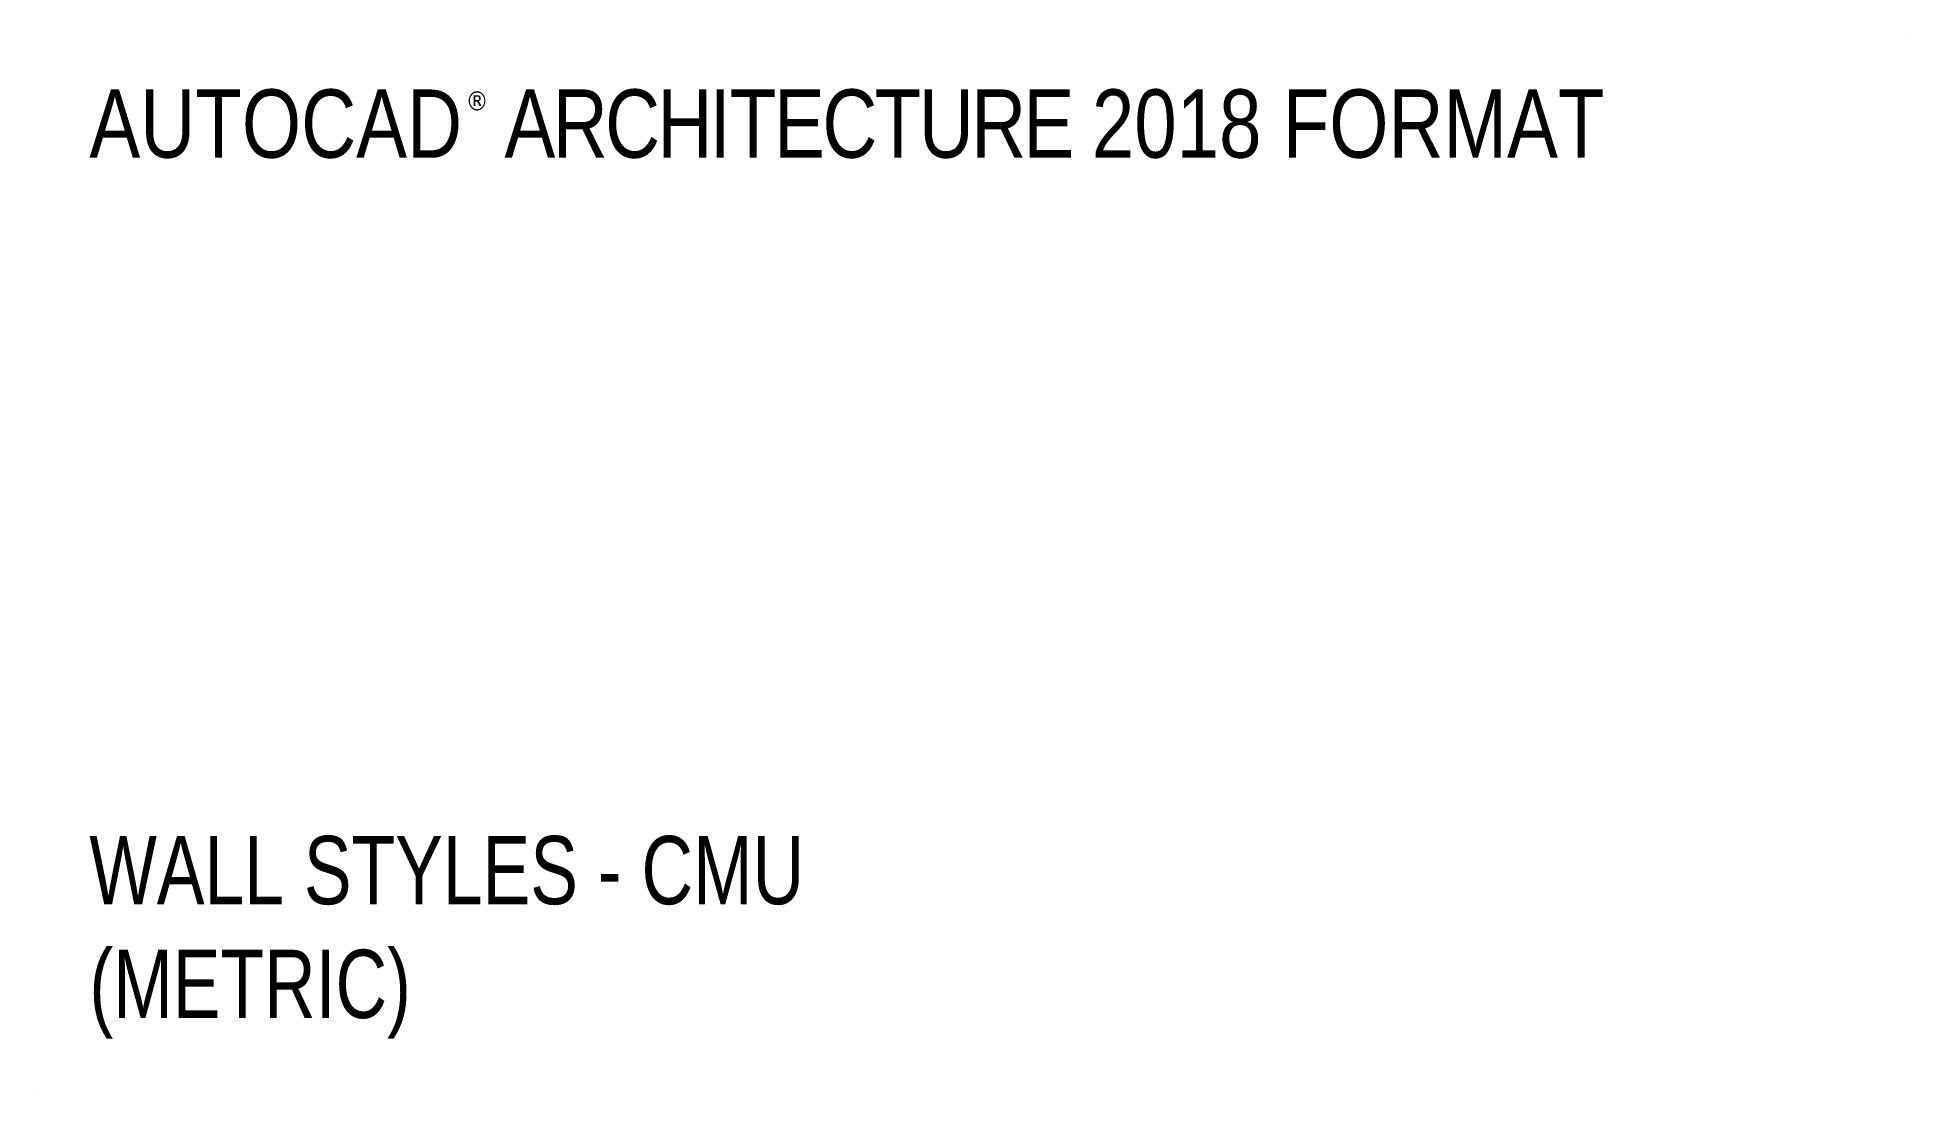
# Paper-space layout 'Plot' of a CAD drawing. Header units: millimetres. Extents: x 0 to 610, y 0 to 343.
import ezdxf

# ---------------------------------------------------------------- set-up
doc = ezdxf.new("R2010")
doc.units = ezdxf.units.MM
doc.header["$LTSCALE"] = 0.5
doc.styles.add('Title-Normal', font='arial.ttf', dxfattribs={"width": 0.75})

psp = doc.layouts.new('Plot')

# ---------------------------------------------------------------- linework, layer by layer
psp.add_line((609.6, 342.9), (609.6, 342.9))
at = {"color": 7}
psp.add_line((0, 0), (0, 0), dxfattribs=at)

# ---------------------------------------------------------------- texts
at = {"color": 7, "style": 'Title-Normal'}
for s, insert, char_height, width, attachment_point in [('{\\W0.8;AUTOCAD  \\T0.95;ARCHITECTURE \\T1;2018 FORMAT}', (16.93, 325.97), 22.225, 516.728, 1), ('{\\fTahoma|b0|i0|c0|p34;\\W1;®}', (139.48, 325.45), 6.35, 8.9553, 1), ('WALL STYLES - CMU\\P(METRIC)', (16.93, 16.93), 22.225, 441.4384, 7)]:
    psp.add_mtext(s, dxfattribs=dict(at, insert=insert, char_height=char_height, width=width, attachment_point=attachment_point))

doc.saveas('drawing.dxf')
